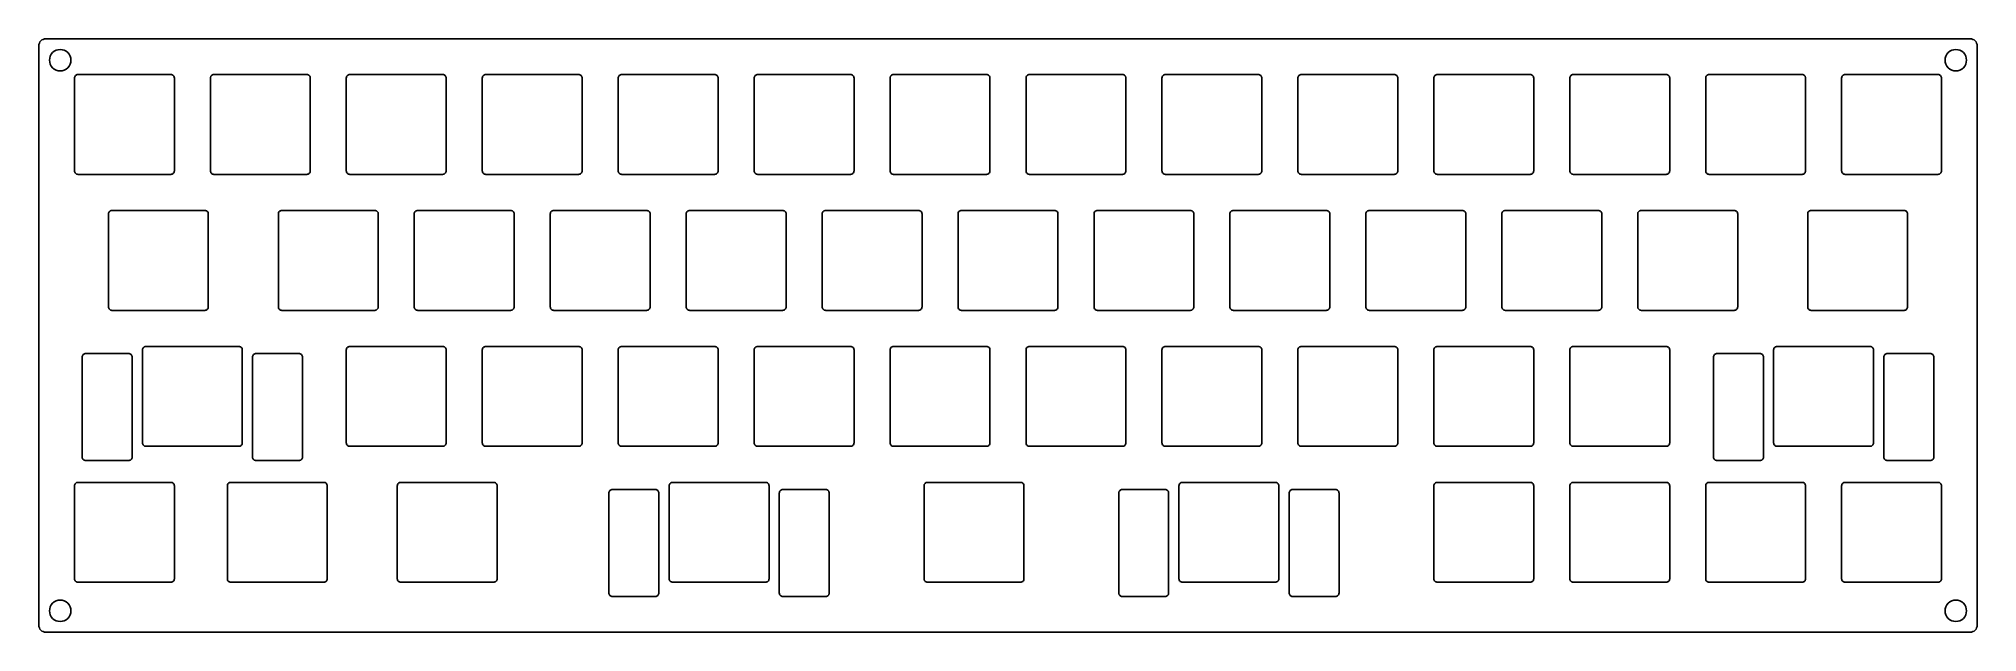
# Model space of a CAD drawing. Header units: millimetres. Extents: x -12 to 260, y -71 to 12.
import ezdxf

# ---------------------------------------------------------------- set-up
doc = ezdxf.new("R2010")
doc.units = ezdxf.units.MM

msp = doc.modelspace()

# ---------------------------------------------------------------- linework, layer by layer
for points in [[(259.65, 11), (259.63, 11.2), (259.57, 11.38), (259.48, 11.56), (259.36, 11.71), (259.21, 11.83), (259.03, 11.92), (258.85, 11.98), (258.65, 12), (-11, 12), (-11.2, 11.98), (-11.38, 11.92), (-11.56, 11.83), (-11.71, 11.71), (-11.83, 11.56), (-11.92, 11.38), (-11.98, 11.2), (-12, 11), (-12, -70.15), (-11.98, -70.35), (-11.92, -70.53), (-11.83, -70.71), (-11.71, -70.86), (-11.56, -70.98), (-11.38, -71.07), (-11.2, -71.13), (-11, -71.15), (258.65, -71.15), (258.85, -71.13), (259.03, -71.07), (259.21, -70.98), (259.36, -70.86), (259.48, -70.71), (259.57, -70.53), (259.63, -70.35), (259.65, -70.15), (259.65, 11)], [(-7.53, 8.71), (-7.61, 8.43), (-7.75, 8.17), (-7.94, 7.94), (-8.17, 7.75), (-8.43, 7.61), (-8.71, 7.53), (-9, 7.5), (-9.29, 7.53), (-9.57, 7.61), (-9.83, 7.75), (-10.06, 7.94), (-10.25, 8.17), (-10.39, 8.43), (-10.47, 8.71), (-10.5, 9), (-10.47, 9.29), (-10.39, 9.57), (-10.25, 9.83), (-10.06, 10.06), (-9.83, 10.25), (-9.57, 10.39), (-9.29, 10.47), (-9, 10.5), (-8.71, 10.47), (-8.43, 10.39), (-8.17, 10.25), (-7.94, 10.06), (-7.75, 9.83), (-7.61, 9.57), (-7.53, 9.29), (-7.5, 9), (-7.53, 8.71)], [(258.12, 8.71), (258.04, 8.43), (257.9, 8.17), (257.71, 7.94), (257.48, 7.75), (257.22, 7.61), (256.94, 7.53), (256.65, 7.5), (256.36, 7.53), (256.08, 7.61), (255.82, 7.75), (255.59, 7.94), (255.4, 8.17), (255.26, 8.43), (255.18, 8.71), (255.15, 9), (255.18, 9.29), (255.26, 9.57), (255.4, 9.83), (255.59, 10.06), (255.82, 10.25), (256.08, 10.39), (256.36, 10.47), (256.65, 10.5), (256.94, 10.47), (257.22, 10.39), (257.48, 10.25), (257.71, 10.06), (257.9, 9.83), (258.04, 9.57), (258.12, 9.29), (258.15, 9), (258.12, 8.71)], [(7, -6.5), (6.99, -6.6), (6.96, -6.69), (6.92, -6.78), (6.85, -6.85), (6.78, -6.92), (6.69, -6.96), (6.6, -6.99), (6.5, -7), (-6.5, -7), (-6.6, -6.99), (-6.69, -6.96), (-6.78, -6.92), (-6.85, -6.85), (-6.92, -6.78), (-6.96, -6.69), (-6.99, -6.6), (-7, -6.5), (-7, 6.5), (-6.99, 6.6), (-6.96, 6.69), (-6.92, 6.78), (-6.85, 6.85), (-6.78, 6.92), (-6.69, 6.96), (-6.6, 6.99), (-6.5, 7), (6.5, 7), (6.6, 6.99), (6.69, 6.96), (6.78, 6.92), (6.85, 6.85), (6.92, 6.78), (6.96, 6.69), (6.99, 6.6), (7, 6.5), (7, -6.5)], [(25.55, 7), (25.65, 6.99), (25.74, 6.96), (25.83, 6.92), (25.9, 6.85), (25.97, 6.78), (26.01, 6.69), (26.04, 6.6), (26.05, 6.5), (26.05, -6.5), (26.04, -6.6), (26.01, -6.69), (25.97, -6.78), (25.9, -6.85), (25.83, -6.92), (25.74, -6.96), (25.65, -6.99), (25.55, -7), (12.55, -7), (12.45, -6.99), (12.36, -6.96), (12.27, -6.92), (12.2, -6.85), (12.13, -6.78), (12.09, -6.69), (12.06, -6.6), (12.05, -6.5), (12.05, 6.5), (12.06, 6.6), (12.09, 6.69), (12.13, 6.78), (12.2, 6.85), (12.27, 6.92), (12.36, 6.96), (12.45, 6.99), (12.55, 7), (25.55, 7)], [(44.6, 7), (44.7, 6.99), (44.79, 6.96), (44.88, 6.92), (44.95, 6.85), (45.02, 6.78), (45.06, 6.69), (45.09, 6.6), (45.1, 6.5), (45.1, -6.5), (45.09, -6.6), (45.06, -6.69), (45.02, -6.78), (44.95, -6.85), (44.88, -6.92), (44.79, -6.96), (44.7, -6.99), (44.6, -7), (31.6, -7), (31.5, -6.99), (31.41, -6.96), (31.32, -6.92), (31.25, -6.85), (31.18, -6.78), (31.14, -6.69), (31.11, -6.6), (31.1, -6.5), (31.1, 6.5), (31.11, 6.6), (31.14, 6.69), (31.18, 6.78), (31.25, 6.85), (31.32, 6.92), (31.41, 6.96), (31.5, 6.99), (31.6, 7), (44.6, 7)], [(63.65, 7), (63.75, 6.99), (63.84, 6.96), (63.93, 6.92), (64, 6.85), (64.07, 6.78), (64.11, 6.69), (64.14, 6.6), (64.15, 6.5), (64.15, -6.5), (64.14, -6.6), (64.11, -6.69), (64.07, -6.78), (64, -6.85), (63.93, -6.92), (63.84, -6.96), (63.75, -6.99), (63.65, -7), (50.65, -7), (50.55, -6.99), (50.46, -6.96), (50.37, -6.92), (50.3, -6.85), (50.24, -6.78), (50.19, -6.69), (50.16, -6.6), (50.15, -6.5), (50.15, 6.5), (50.16, 6.6), (50.19, 6.69), (50.24, 6.78), (50.3, 6.85), (50.37, 6.92), (50.46, 6.96), (50.55, 6.99), (50.65, 7), (63.65, 7)], [(82.7, 7), (82.8, 6.99), (82.89, 6.96), (82.98, 6.92), (83.05, 6.85), (83.12, 6.78), (83.16, 6.69), (83.19, 6.6), (83.2, 6.5), (83.2, -6.5), (83.19, -6.6), (83.16, -6.69), (83.12, -6.78), (83.05, -6.85), (82.98, -6.92), (82.89, -6.96), (82.8, -6.99), (82.7, -7), (69.7, -7), (69.6, -6.99), (69.51, -6.96), (69.42, -6.92), (69.35, -6.85), (69.28, -6.78), (69.24, -6.69), (69.21, -6.6), (69.2, -6.5), (69.2, 6.5), (69.21, 6.6), (69.24, 6.69), (69.28, 6.78), (69.35, 6.85), (69.42, 6.92), (69.51, 6.96), (69.6, 6.99), (69.7, 7), (82.7, 7)], [(101.75, 7), (101.85, 6.99), (101.94, 6.96), (102.03, 6.92), (102.1, 6.85), (102.17, 6.78), (102.21, 6.69), (102.24, 6.6), (102.25, 6.5), (102.25, -6.5), (102.24, -6.6), (102.21, -6.69), (102.17, -6.78), (102.1, -6.85), (102.03, -6.92), (101.94, -6.96), (101.85, -6.99), (101.75, -7), (88.75, -7), (88.65, -6.99), (88.56, -6.96), (88.47, -6.92), (88.4, -6.85), (88.33, -6.78), (88.29, -6.69), (88.26, -6.6), (88.25, -6.5), (88.25, 6.5), (88.26, 6.6), (88.29, 6.69), (88.33, 6.78), (88.4, 6.85), (88.47, 6.92), (88.56, 6.96), (88.65, 6.99), (88.75, 7), (101.75, 7)], [(120.8, 7), (120.9, 6.99), (120.99, 6.96), (121.08, 6.92), (121.15, 6.85), (121.22, 6.78), (121.26, 6.69), (121.29, 6.6), (121.3, 6.5), (121.3, -6.5), (121.29, -6.6), (121.26, -6.69), (121.22, -6.78), (121.15, -6.85), (121.08, -6.92), (120.99, -6.96), (120.9, -6.99), (120.8, -7), (107.8, -7), (107.7, -6.99), (107.61, -6.96), (107.52, -6.92), (107.45, -6.85), (107.38, -6.78), (107.34, -6.69), (107.31, -6.6), (107.3, -6.5), (107.3, 6.5), (107.31, 6.6), (107.34, 6.69), (107.38, 6.78), (107.45, 6.85), (107.52, 6.92), (107.61, 6.96), (107.7, 6.99), (107.8, 7), (120.8, 7)], [(139.85, 7), (139.95, 6.99), (140.04, 6.96), (140.13, 6.92), (140.2, 6.85), (140.27, 6.78), (140.31, 6.69), (140.34, 6.6), (140.35, 6.5), (140.35, -6.5), (140.34, -6.6), (140.31, -6.69), (140.27, -6.78), (140.2, -6.85), (140.13, -6.92), (140.04, -6.96), (139.95, -6.99), (139.85, -7), (126.85, -7), (126.75, -6.99), (126.66, -6.96), (126.57, -6.92), (126.5, -6.85), (126.43, -6.78), (126.39, -6.69), (126.36, -6.6), (126.35, -6.5), (126.35, 6.5), (126.36, 6.6), (126.39, 6.69), (126.43, 6.78), (126.5, 6.85), (126.57, 6.92), (126.66, 6.96), (126.75, 6.99), (126.85, 7), (139.85, 7)], [(158.9, 7), (159, 6.99), (159.09, 6.96), (159.18, 6.92), (159.25, 6.85), (159.32, 6.78), (159.36, 6.69), (159.39, 6.6), (159.4, 6.5), (159.4, -6.5), (159.39, -6.6), (159.36, -6.69), (159.32, -6.78), (159.25, -6.85), (159.18, -6.92), (159.09, -6.96), (159, -6.99), (158.9, -7), (145.9, -7), (145.8, -6.99), (145.71, -6.96), (145.62, -6.92), (145.55, -6.85), (145.48, -6.78), (145.44, -6.69), (145.41, -6.6), (145.4, -6.5), (145.4, 6.5), (145.41, 6.6), (145.44, 6.69), (145.48, 6.78), (145.55, 6.85), (145.62, 6.92), (145.71, 6.96), (145.8, 6.99), (145.9, 7), (158.9, 7)], [(177.95, 7), (178.05, 6.99), (178.14, 6.96), (178.23, 6.92), (178.3, 6.85), (178.37, 6.78), (178.41, 6.69), (178.44, 6.6), (178.45, 6.5), (178.45, -6.5), (178.44, -6.6), (178.41, -6.69), (178.37, -6.78), (178.3, -6.85), (178.23, -6.92), (178.14, -6.96), (178.05, -6.99), (177.95, -7), (164.95, -7), (164.85, -6.99), (164.76, -6.96), (164.67, -6.92), (164.6, -6.85), (164.53, -6.78), (164.49, -6.69), (164.46, -6.6), (164.45, -6.5), (164.45, 6.5), (164.46, 6.6), (164.49, 6.69), (164.53, 6.78), (164.6, 6.85), (164.67, 6.92), (164.76, 6.96), (164.85, 6.99), (164.95, 7), (177.95, 7)], [(197, 7), (197.1, 6.99), (197.19, 6.96), (197.28, 6.92), (197.35, 6.85), (197.42, 6.78), (197.46, 6.69), (197.49, 6.6), (197.5, 6.5), (197.5, -6.5), (197.49, -6.6), (197.46, -6.69), (197.42, -6.78), (197.35, -6.85), (197.28, -6.92), (197.19, -6.96), (197.1, -6.99), (197, -7), (184, -7), (183.9, -6.99), (183.81, -6.96), (183.72, -6.92), (183.65, -6.85), (183.58, -6.78), (183.54, -6.69), (183.51, -6.6), (183.5, -6.5), (183.5, 6.5), (183.51, 6.6), (183.54, 6.69), (183.58, 6.78), (183.65, 6.85), (183.72, 6.92), (183.81, 6.96), (183.9, 6.99), (184, 7), (197, 7)], [(216.05, 7), (216.15, 6.99), (216.24, 6.96), (216.33, 6.92), (216.4, 6.85), (216.47, 6.78), (216.51, 6.69), (216.54, 6.6), (216.55, 6.5), (216.55, -6.5), (216.54, -6.6), (216.51, -6.69), (216.47, -6.78), (216.4, -6.85), (216.33, -6.92), (216.24, -6.96), (216.15, -6.99), (216.05, -7), (203.05, -7), (202.95, -6.99), (202.86, -6.96), (202.77, -6.92), (202.7, -6.85), (202.63, -6.78), (202.59, -6.69), (202.56, -6.6), (202.55, -6.5), (202.55, 6.5), (202.56, 6.6), (202.59, 6.69), (202.63, 6.78), (202.7, 6.85), (202.77, 6.92), (202.86, 6.96), (202.95, 6.99), (203.05, 7), (216.05, 7)], [(235.1, 7), (235.2, 6.99), (235.29, 6.96), (235.38, 6.92), (235.45, 6.85), (235.52, 6.78), (235.56, 6.69), (235.59, 6.6), (235.6, 6.5), (235.6, -6.5), (235.59, -6.6), (235.56, -6.69), (235.52, -6.78), (235.45, -6.85), (235.38, -6.92), (235.29, -6.96), (235.2, -6.99), (235.1, -7), (222.1, -7), (222, -6.99), (221.91, -6.96), (221.82, -6.92), (221.75, -6.85), (221.68, -6.78), (221.64, -6.69), (221.61, -6.6), (221.6, -6.5), (221.6, 6.5), (221.61, 6.6), (221.64, 6.69), (221.68, 6.78), (221.75, 6.85), (221.82, 6.92), (221.91, 6.96), (222, 6.99), (222.1, 7), (235.1, 7)], [(254.15, 7), (254.25, 6.99), (254.34, 6.96), (254.43, 6.92), (254.5, 6.85), (254.57, 6.78), (254.61, 6.69), (254.64, 6.6), (254.65, 6.5), (254.65, -6.5), (254.64, -6.6), (254.61, -6.69), (254.57, -6.78), (254.5, -6.85), (254.43, -6.92), (254.34, -6.96), (254.25, -6.99), (254.15, -7), (241.15, -7), (241.05, -6.99), (240.96, -6.96), (240.87, -6.92), (240.8, -6.85), (240.73, -6.78), (240.69, -6.69), (240.66, -6.6), (240.65, -6.5), (240.65, 6.5), (240.66, 6.6), (240.69, 6.69), (240.73, 6.78), (240.8, 6.85), (240.87, 6.92), (240.96, 6.96), (241.05, 6.99), (241.15, 7), (254.15, 7)], [(11.76, -25.55), (11.75, -25.65), (11.72, -25.74), (11.68, -25.83), (11.62, -25.9), (11.54, -25.97), (11.45, -26.01), (11.36, -26.04), (11.26, -26.05), (-1.74, -26.05), (-1.84, -26.04), (-1.93, -26.01), (-2.01, -25.97), (-2.09, -25.9), (-2.15, -25.83), (-2.2, -25.74), (-2.23, -25.65), (-2.24, -25.55), (-2.24, -12.55), (-2.23, -12.45), (-2.2, -12.36), (-2.15, -12.27), (-2.09, -12.2), (-2.01, -12.13), (-1.93, -12.09), (-1.84, -12.06), (-1.74, -12.05), (11.26, -12.05), (11.36, -12.06), (11.45, -12.09), (11.54, -12.13), (11.62, -12.2), (11.68, -12.27), (11.72, -12.36), (11.75, -12.45), (11.76, -12.55), (11.76, -25.55)], [(35.08, -12.05), (35.17, -12.06), (35.27, -12.09), (35.35, -12.13), (35.43, -12.2), (35.49, -12.27), (35.54, -12.36), (35.57, -12.45), (35.57, -12.55), (35.57, -25.55), (35.57, -25.65), (35.54, -25.74), (35.49, -25.83), (35.43, -25.9), (35.35, -25.97), (35.27, -26.01), (35.17, -26.04), (35.08, -26.05), (22.08, -26.05), (21.98, -26.04), (21.88, -26.01), (21.8, -25.97), (21.72, -25.9), (21.66, -25.83), (21.61, -25.74), (21.59, -25.65), (21.58, -25.55), (21.58, -12.55), (21.59, -12.45), (21.61, -12.36), (21.66, -12.27), (21.72, -12.2), (21.8, -12.13), (21.88, -12.09), (21.98, -12.06), (22.08, -12.05), (35.08, -12.05)], [(54.13, -12.05), (54.22, -12.06), (54.32, -12.09), (54.4, -12.13), (54.48, -12.2), (54.54, -12.27), (54.59, -12.36), (54.62, -12.45), (54.62, -12.55), (54.62, -25.55), (54.62, -25.65), (54.59, -25.74), (54.54, -25.83), (54.48, -25.9), (54.4, -25.97), (54.32, -26.01), (54.22, -26.04), (54.13, -26.05), (41.13, -26.05), (41.03, -26.04), (40.93, -26.01), (40.85, -25.97), (40.77, -25.9), (40.71, -25.83), (40.66, -25.74), (40.63, -25.65), (40.63, -25.55), (40.63, -12.55), (40.63, -12.45), (40.66, -12.36), (40.71, -12.27), (40.77, -12.2), (40.85, -12.13), (40.93, -12.09), (41.03, -12.06), (41.13, -12.05), (54.13, -12.05)], [(73.17, -12.05), (73.27, -12.06), (73.37, -12.09), (73.45, -12.13), (73.53, -12.2), (73.59, -12.27), (73.64, -12.36), (73.67, -12.45), (73.67, -12.55), (73.67, -25.55), (73.67, -25.65), (73.64, -25.74), (73.59, -25.83), (73.53, -25.9), (73.45, -25.97), (73.37, -26.01), (73.27, -26.04), (73.17, -26.05), (60.18, -26.05), (60.08, -26.04), (59.98, -26.01), (59.9, -25.97), (59.82, -25.9), (59.76, -25.83), (59.71, -25.74), (59.69, -25.65), (59.67, -25.55), (59.67, -12.55), (59.69, -12.45), (59.71, -12.36), (59.76, -12.27), (59.82, -12.2), (59.9, -12.13), (59.98, -12.09), (60.08, -12.06), (60.18, -12.05), (73.17, -12.05)], [(92.23, -12.05), (92.32, -12.06), (92.42, -12.09), (92.5, -12.13), (92.58, -12.2), (92.64, -12.27), (92.69, -12.36), (92.72, -12.45), (92.73, -12.55), (92.73, -25.55), (92.72, -25.65), (92.69, -25.74), (92.64, -25.83), (92.58, -25.9), (92.5, -25.97), (92.42, -26.01), (92.32, -26.04), (92.23, -26.05), (79.23, -26.05), (79.13, -26.04), (79.03, -26.01), (78.95, -25.97), (78.87, -25.9), (78.81, -25.83), (78.76, -25.74), (78.74, -25.65), (78.73, -25.55), (78.73, -12.55), (78.74, -12.45), (78.76, -12.36), (78.81, -12.27), (78.87, -12.2), (78.95, -12.13), (79.03, -12.09), (79.13, -12.06), (79.23, -12.05), (92.23, -12.05)], [(111.28, -12.05), (111.37, -12.06), (111.47, -12.09), (111.55, -12.13), (111.63, -12.2), (111.69, -12.27), (111.74, -12.36), (111.77, -12.45), (111.78, -12.55), (111.78, -25.55), (111.77, -25.65), (111.74, -25.74), (111.69, -25.83), (111.63, -25.9), (111.55, -25.97), (111.47, -26.01), (111.37, -26.04), (111.28, -26.05), (98.28, -26.05), (98.18, -26.04), (98.08, -26.01), (98, -25.97), (97.92, -25.9), (97.86, -25.83), (97.81, -25.74), (97.78, -25.65), (97.78, -25.55), (97.78, -12.55), (97.78, -12.45), (97.81, -12.36), (97.86, -12.27), (97.92, -12.2), (98, -12.13), (98.08, -12.09), (98.18, -12.06), (98.28, -12.05), (111.28, -12.05)], [(130.32, -12.05), (130.42, -12.06), (130.52, -12.09), (130.6, -12.13), (130.68, -12.2), (130.74, -12.27), (130.79, -12.36), (130.82, -12.45), (130.83, -12.55), (130.83, -25.55), (130.82, -25.65), (130.79, -25.74), (130.74, -25.83), (130.68, -25.9), (130.6, -25.97), (130.52, -26.01), (130.42, -26.04), (130.32, -26.05), (117.33, -26.05), (117.23, -26.04), (117.13, -26.01), (117.05, -25.97), (116.97, -25.9), (116.91, -25.83), (116.86, -25.74), (116.84, -25.65), (116.82, -25.55), (116.82, -12.55), (116.84, -12.45), (116.86, -12.36), (116.91, -12.27), (116.97, -12.2), (117.05, -12.13), (117.13, -12.09), (117.23, -12.06), (117.33, -12.05), (130.32, -12.05)], [(149.38, -12.05), (149.47, -12.06), (149.57, -12.09), (149.65, -12.13), (149.73, -12.2), (149.79, -12.27), (149.84, -12.36), (149.87, -12.45), (149.88, -12.55), (149.88, -25.55), (149.87, -25.65), (149.84, -25.74), (149.79, -25.83), (149.73, -25.9), (149.65, -25.97), (149.57, -26.01), (149.47, -26.04), (149.38, -26.05), (136.37, -26.05), (136.28, -26.04), (136.18, -26.01), (136.1, -25.97), (136.02, -25.9), (135.96, -25.83), (135.91, -25.74), (135.88, -25.65), (135.88, -25.55), (135.88, -12.55), (135.88, -12.45), (135.91, -12.36), (135.96, -12.27), (136.02, -12.2), (136.1, -12.13), (136.18, -12.09), (136.28, -12.06), (136.37, -12.05), (149.38, -12.05)], [(168.43, -12.05), (168.52, -12.06), (168.62, -12.09), (168.7, -12.13), (168.78, -12.2), (168.84, -12.27), (168.89, -12.36), (168.92, -12.45), (168.93, -12.55), (168.93, -25.55), (168.92, -25.65), (168.89, -25.74), (168.84, -25.83), (168.78, -25.9), (168.7, -25.97), (168.62, -26.01), (168.52, -26.04), (168.43, -26.05), (155.43, -26.05), (155.33, -26.04), (155.23, -26.01), (155.15, -25.97), (155.07, -25.9), (155.01, -25.83), (154.96, -25.74), (154.93, -25.65), (154.92, -25.55), (154.92, -12.55), (154.93, -12.45), (154.96, -12.36), (155.01, -12.27), (155.07, -12.2), (155.15, -12.13), (155.23, -12.09), (155.33, -12.06), (155.43, -12.05), (168.43, -12.05)], [(187.47, -12.05), (187.57, -12.06), (187.67, -12.09), (187.75, -12.13), (187.83, -12.2), (187.89, -12.27), (187.94, -12.36), (187.97, -12.45), (187.98, -12.55), (187.98, -25.55), (187.97, -25.65), (187.94, -25.74), (187.89, -25.83), (187.83, -25.9), (187.75, -25.97), (187.67, -26.01), (187.57, -26.04), (187.47, -26.05), (174.48, -26.05), (174.38, -26.04), (174.28, -26.01), (174.2, -25.97), (174.12, -25.9), (174.06, -25.83), (174.01, -25.74), (173.99, -25.65), (173.97, -25.55), (173.97, -12.55), (173.99, -12.45), (174.01, -12.36), (174.06, -12.27), (174.12, -12.2), (174.2, -12.13), (174.28, -12.09), (174.38, -12.06), (174.48, -12.05), (187.47, -12.05)], [(206.53, -12.05), (206.62, -12.06), (206.72, -12.09), (206.8, -12.13), (206.88, -12.2), (206.94, -12.27), (206.99, -12.36), (207.02, -12.45), (207.02, -12.55), (207.02, -25.55), (207.02, -25.65), (206.99, -25.74), (206.94, -25.83), (206.88, -25.9), (206.8, -25.97), (206.72, -26.01), (206.62, -26.04), (206.53, -26.05), (193.52, -26.05), (193.43, -26.04), (193.33, -26.01), (193.25, -25.97), (193.17, -25.9), (193.11, -25.83), (193.06, -25.74), (193.03, -25.65), (193.03, -25.55), (193.03, -12.55), (193.03, -12.45), (193.06, -12.36), (193.11, -12.27), (193.17, -12.2), (193.25, -12.13), (193.33, -12.09), (193.43, -12.06), (193.52, -12.05), (206.53, -12.05)], [(225.57, -12.05), (225.67, -12.06), (225.77, -12.09), (225.85, -12.13), (225.93, -12.2), (225.99, -12.27), (226.04, -12.36), (226.06, -12.45), (226.08, -12.55), (226.08, -25.55), (226.06, -25.65), (226.04, -25.74), (225.99, -25.83), (225.93, -25.9), (225.85, -25.97), (225.77, -26.01), (225.67, -26.04), (225.57, -26.05), (212.58, -26.05), (212.48, -26.04), (212.38, -26.01), (212.3, -25.97), (212.22, -25.9), (212.16, -25.83), (212.11, -25.74), (212.08, -25.65), (212.07, -25.55), (212.07, -12.55), (212.08, -12.45), (212.11, -12.36), (212.16, -12.27), (212.22, -12.2), (212.3, -12.13), (212.38, -12.09), (212.48, -12.06), (212.58, -12.05), (225.57, -12.05)], [(249.39, -12.05), (249.49, -12.06), (249.58, -12.09), (249.67, -12.13), (249.74, -12.2), (249.8, -12.27), (249.85, -12.36), (249.88, -12.45), (249.89, -12.55), (249.89, -25.55), (249.88, -25.65), (249.85, -25.74), (249.8, -25.83), (249.74, -25.9), (249.67, -25.97), (249.58, -26.01), (249.49, -26.04), (249.39, -26.05), (236.39, -26.05), (236.29, -26.04), (236.2, -26.01), (236.11, -25.97), (236.03, -25.9), (235.97, -25.83), (235.93, -25.74), (235.9, -25.65), (235.89, -25.55), (235.89, -12.55), (235.9, -12.45), (235.93, -12.36), (235.97, -12.27), (236.03, -12.2), (236.11, -12.13), (236.2, -12.09), (236.29, -12.06), (236.39, -12.05), (249.39, -12.05)], [(1.09, -46.6), (1.08, -46.7), (1.05, -46.79), (1, -46.88), (0.94, -46.95), (0.87, -47.02), (0.78, -47.06), (0.68, -47.09), (0.59, -47.1), (-5.41, -47.1), (-5.51, -47.09), (-5.6, -47.06), (-5.69, -47.02), (-5.77, -46.95), (-5.83, -46.88), (-5.88, -46.79), (-5.9, -46.7), (-5.91, -46.6), (-5.91, -32.6), (-5.9, -32.5), (-5.88, -32.41), (-5.83, -32.32), (-5.77, -32.25), (-5.69, -32.18), (-5.6, -32.14), (-5.51, -32.11), (-5.41, -32.1), (0.59, -32.1), (0.68, -32.11), (0.78, -32.14), (0.87, -32.18), (0.94, -32.25), (1, -32.32), (1.05, -32.41), (1.08, -32.5), (1.09, -32.6), (1.09, -46.6)], [(16.52, -44.6), (16.52, -44.7), (16.49, -44.79), (16.44, -44.88), (16.38, -44.95), (16.3, -45.02), (16.22, -45.06), (16.12, -45.09), (16.03, -45.1), (3.02, -45.1), (2.93, -45.09), (2.83, -45.06), (2.75, -45.02), (2.67, -44.95), (2.61, -44.88), (2.56, -44.79), (2.54, -44.7), (2.52, -44.6), (2.52, -31.6), (2.54, -31.5), (2.56, -31.41), (2.61, -31.32), (2.67, -31.25), (2.75, -31.18), (2.83, -31.14), (2.93, -31.11), (3.02, -31.1), (16.03, -31.1), (16.12, -31.11), (16.22, -31.14), (16.3, -31.18), (16.38, -31.25), (16.44, -31.32), (16.49, -31.41), (16.52, -31.5), (16.52, -31.6), (16.52, -44.6)], [(24.46, -32.1), (24.56, -32.11), (24.65, -32.14), (24.74, -32.18), (24.82, -32.25), (24.88, -32.32), (24.93, -32.41), (24.95, -32.5), (24.96, -32.6), (24.96, -46.6), (24.95, -46.7), (24.93, -46.79), (24.88, -46.88), (24.82, -46.95), (24.74, -47.02), (24.65, -47.06), (24.56, -47.09), (24.46, -47.1), (18.46, -47.1), (18.37, -47.09), (18.27, -47.06), (18.18, -47.02), (18.11, -46.95), (18.05, -46.88), (18, -46.79), (17.97, -46.7), (17.96, -46.6), (17.96, -32.6), (17.97, -32.5), (18, -32.41), (18.05, -32.32), (18.11, -32.25), (18.18, -32.18), (18.27, -32.14), (18.37, -32.11), (18.46, -32.1), (24.46, -32.1)], [(45.1, -44.6), (45.09, -44.7), (45.06, -44.79), (45.02, -44.88), (44.95, -44.95), (44.88, -45.02), (44.79, -45.06), (44.7, -45.09), (44.6, -45.1), (31.6, -45.1), (31.5, -45.09), (31.41, -45.06), (31.32, -45.02), (31.25, -44.95), (31.18, -44.88), (31.14, -44.79), (31.11, -44.7), (31.1, -44.6), (31.1, -31.6), (31.11, -31.5), (31.14, -31.41), (31.18, -31.32), (31.25, -31.25), (31.32, -31.18), (31.41, -31.14), (31.5, -31.11), (31.6, -31.1), (44.6, -31.1), (44.7, -31.11), (44.79, -31.14), (44.88, -31.18), (44.95, -31.25), (45.02, -31.32), (45.06, -31.41), (45.09, -31.5), (45.1, -31.6), (45.1, -44.6)], [(64.15, -44.6), (64.14, -44.7), (64.11, -44.79), (64.07, -44.88), (64, -44.95), (63.93, -45.02), (63.84, -45.06), (63.75, -45.09), (63.65, -45.1), (50.65, -45.1), (50.55, -45.09), (50.46, -45.06), (50.37, -45.02), (50.3, -44.95), (50.24, -44.88), (50.19, -44.79), (50.16, -44.7), (50.15, -44.6), (50.15, -31.6), (50.16, -31.5), (50.19, -31.41), (50.24, -31.32), (50.3, -31.25), (50.37, -31.18), (50.46, -31.14), (50.55, -31.11), (50.65, -31.1), (63.65, -31.1), (63.75, -31.11), (63.84, -31.14), (63.93, -31.18), (64, -31.25), (64.07, -31.32), (64.11, -31.41), (64.14, -31.5), (64.15, -31.6), (64.15, -44.6)], [(83.2, -44.6), (83.19, -44.7), (83.16, -44.79), (83.12, -44.88), (83.05, -44.95), (82.98, -45.02), (82.89, -45.06), (82.8, -45.09), (82.7, -45.1), (69.7, -45.1), (69.6, -45.09), (69.51, -45.06), (69.42, -45.02), (69.35, -44.95), (69.28, -44.88), (69.24, -44.79), (69.21, -44.7), (69.2, -44.6), (69.2, -31.6), (69.21, -31.5), (69.24, -31.41), (69.28, -31.32), (69.35, -31.25), (69.42, -31.18), (69.51, -31.14), (69.6, -31.11), (69.7, -31.1), (82.7, -31.1), (82.8, -31.11), (82.89, -31.14), (82.98, -31.18), (83.05, -31.25), (83.12, -31.32), (83.16, -31.41), (83.19, -31.5), (83.2, -31.6), (83.2, -44.6)], [(102.25, -44.6), (102.24, -44.7), (102.21, -44.79), (102.17, -44.88), (102.1, -44.95), (102.03, -45.02), (101.94, -45.06), (101.85, -45.09), (101.75, -45.1), (88.75, -45.1), (88.65, -45.09), (88.56, -45.06), (88.47, -45.02), (88.4, -44.95), (88.33, -44.88), (88.29, -44.79), (88.26, -44.7), (88.25, -44.6), (88.25, -31.6), (88.26, -31.5), (88.29, -31.41), (88.33, -31.32), (88.4, -31.25), (88.47, -31.18), (88.56, -31.14), (88.65, -31.11), (88.75, -31.1), (101.75, -31.1), (101.85, -31.11), (101.94, -31.14), (102.03, -31.18), (102.1, -31.25), (102.17, -31.32), (102.21, -31.41), (102.24, -31.5), (102.25, -31.6), (102.25, -44.6)], [(121.3, -44.6), (121.29, -44.7), (121.26, -44.79), (121.22, -44.88), (121.15, -44.95), (121.08, -45.02), (120.99, -45.06), (120.9, -45.09), (120.8, -45.1), (107.8, -45.1), (107.7, -45.09), (107.61, -45.06), (107.52, -45.02), (107.45, -44.95), (107.38, -44.88), (107.34, -44.79), (107.31, -44.7), (107.3, -44.6), (107.3, -31.6), (107.31, -31.5), (107.34, -31.41), (107.38, -31.32), (107.45, -31.25), (107.52, -31.18), (107.61, -31.14), (107.7, -31.11), (107.8, -31.1), (120.8, -31.1), (120.9, -31.11), (120.99, -31.14), (121.08, -31.18), (121.15, -31.25), (121.22, -31.32), (121.26, -31.41), (121.29, -31.5), (121.3, -31.6), (121.3, -44.6)], [(140.35, -44.6), (140.34, -44.7), (140.31, -44.79), (140.27, -44.88), (140.2, -44.95), (140.13, -45.02), (140.04, -45.06), (139.95, -45.09), (139.85, -45.1), (126.85, -45.1), (126.75, -45.09), (126.66, -45.06), (126.57, -45.02), (126.5, -44.95), (126.43, -44.88), (126.39, -44.79), (126.36, -44.7), (126.35, -44.6), (126.35, -31.6), (126.36, -31.5), (126.39, -31.41), (126.43, -31.32), (126.5, -31.25), (126.57, -31.18), (126.66, -31.14), (126.75, -31.11), (126.85, -31.1), (139.85, -31.1), (139.95, -31.11), (140.04, -31.14), (140.13, -31.18), (140.2, -31.25), (140.27, -31.32), (140.31, -31.41), (140.34, -31.5), (140.35, -31.6), (140.35, -44.6)], [(159.4, -44.6), (159.39, -44.7), (159.36, -44.79), (159.32, -44.88), (159.25, -44.95), (159.18, -45.02), (159.09, -45.06), (159, -45.09), (158.9, -45.1), (145.9, -45.1), (145.8, -45.09), (145.71, -45.06), (145.62, -45.02), (145.55, -44.95), (145.48, -44.88), (145.44, -44.79), (145.41, -44.7), (145.4, -44.6), (145.4, -31.6), (145.41, -31.5), (145.44, -31.41), (145.48, -31.32), (145.55, -31.25), (145.62, -31.18), (145.71, -31.14), (145.8, -31.11), (145.9, -31.1), (158.9, -31.1), (159, -31.11), (159.09, -31.14), (159.18, -31.18), (159.25, -31.25), (159.32, -31.32), (159.36, -31.41), (159.39, -31.5), (159.4, -31.6), (159.4, -44.6)], [(178.45, -44.6), (178.44, -44.7), (178.41, -44.79), (178.37, -44.88), (178.3, -44.95), (178.23, -45.02), (178.14, -45.06), (178.05, -45.09), (177.95, -45.1), (164.95, -45.1), (164.85, -45.09), (164.76, -45.06), (164.67, -45.02), (164.6, -44.95), (164.53, -44.88), (164.49, -44.79), (164.46, -44.7), (164.45, -44.6), (164.45, -31.6), (164.46, -31.5), (164.49, -31.41), (164.53, -31.32), (164.6, -31.25), (164.67, -31.18), (164.76, -31.14), (164.85, -31.11), (164.95, -31.1), (177.95, -31.1), (178.05, -31.11), (178.14, -31.14), (178.23, -31.18), (178.3, -31.25), (178.37, -31.32), (178.41, -31.41), (178.44, -31.5), (178.45, -31.6), (178.45, -44.6)], [(197.5, -44.6), (197.49, -44.7), (197.46, -44.79), (197.42, -44.88), (197.35, -44.95), (197.28, -45.02), (197.19, -45.06), (197.1, -45.09), (197, -45.1), (184, -45.1), (183.9, -45.09), (183.81, -45.06), (183.72, -45.02), (183.65, -44.95), (183.58, -44.88), (183.54, -44.79), (183.51, -44.7), (183.5, -44.6), (183.5, -31.6), (183.51, -31.5), (183.54, -31.41), (183.58, -31.32), (183.65, -31.25), (183.72, -31.18), (183.81, -31.14), (183.9, -31.11), (184, -31.1), (197, -31.1), (197.1, -31.11), (197.19, -31.14), (197.28, -31.18), (197.35, -31.25), (197.42, -31.32), (197.46, -31.41), (197.49, -31.5), (197.5, -31.6), (197.5, -44.6)], [(216.55, -44.6), (216.54, -44.7), (216.51, -44.79), (216.47, -44.88), (216.4, -44.95), (216.33, -45.02), (216.24, -45.06), (216.15, -45.09), (216.05, -45.1), (203.05, -45.1), (202.95, -45.09), (202.86, -45.06), (202.77, -45.02), (202.7, -44.95), (202.63, -44.88), (202.59, -44.79), (202.56, -44.7), (202.55, -44.6), (202.55, -31.6), (202.56, -31.5), (202.59, -31.41), (202.63, -31.32), (202.7, -31.25), (202.77, -31.18), (202.86, -31.14), (202.95, -31.11), (203.05, -31.1), (216.05, -31.1), (216.15, -31.11), (216.24, -31.14), (216.33, -31.18), (216.4, -31.25), (216.47, -31.32), (216.51, -31.41), (216.54, -31.5), (216.55, -31.6), (216.55, -44.6)], [(229.19, -32.1), (229.28, -32.11), (229.38, -32.14), (229.47, -32.18), (229.54, -32.25), (229.6, -32.32), (229.65, -32.41), (229.68, -32.5), (229.69, -32.6), (229.69, -46.6), (229.68, -46.7), (229.65, -46.79), (229.6, -46.88), (229.54, -46.95), (229.47, -47.02), (229.38, -47.06), (229.28, -47.09), (229.19, -47.1), (223.19, -47.1), (223.09, -47.09), (223, -47.06), (222.91, -47.02), (222.83, -46.95), (222.77, -46.88), (222.73, -46.79), (222.7, -46.7), (222.69, -46.6), (222.69, -32.6), (222.7, -32.5), (222.73, -32.41), (222.77, -32.32), (222.83, -32.25), (222.91, -32.18), (223, -32.14), (223.09, -32.11), (223.19, -32.1), (229.19, -32.1)], [(244.62, -31.1), (244.72, -31.11), (244.82, -31.14), (244.9, -31.18), (244.98, -31.25), (245.04, -31.32), (245.09, -31.41), (245.12, -31.5), (245.13, -31.6), (245.13, -44.6), (245.12, -44.7), (245.09, -44.79), (245.04, -44.88), (244.98, -44.95), (244.9, -45.02), (244.82, -45.06), (244.72, -45.09), (244.62, -45.1), (231.63, -45.1), (231.53, -45.09), (231.43, -45.06), (231.35, -45.02), (231.27, -44.95), (231.21, -44.88), (231.16, -44.79), (231.14, -44.7), (231.12, -44.6), (231.12, -31.6), (231.14, -31.5), (231.16, -31.41), (231.21, -31.32), (231.27, -31.25), (231.35, -31.18), (231.43, -31.14), (231.53, -31.11), (231.63, -31.1), (244.62, -31.1)], [(253.06, -32.1), (253.16, -32.11), (253.25, -32.14), (253.34, -32.18), (253.42, -32.25), (253.48, -32.32), (253.53, -32.41), (253.55, -32.5), (253.56, -32.6), (253.56, -46.6), (253.55, -46.7), (253.53, -46.79), (253.48, -46.88), (253.42, -46.95), (253.34, -47.02), (253.25, -47.06), (253.16, -47.09), (253.06, -47.1), (247.06, -47.1), (246.97, -47.09), (246.87, -47.06), (246.79, -47.02), (246.71, -46.95), (246.65, -46.88), (246.6, -46.79), (246.57, -46.7), (246.56, -46.6), (246.56, -32.6), (246.57, -32.5), (246.6, -32.41), (246.65, -32.32), (246.71, -32.25), (246.79, -32.18), (246.87, -32.14), (246.97, -32.11), (247.06, -32.1), (253.06, -32.1)], [(7, -63.65), (6.99, -63.75), (6.96, -63.84), (6.92, -63.93), (6.85, -64), (6.78, -64.07), (6.69, -64.11), (6.6, -64.14), (6.5, -64.15), (-6.5, -64.15), (-6.6, -64.14), (-6.69, -64.11), (-6.78, -64.07), (-6.85, -64), (-6.92, -63.93), (-6.96, -63.84), (-6.99, -63.75), (-7, -63.65), (-7, -50.65), (-6.99, -50.55), (-6.96, -50.46), (-6.92, -50.37), (-6.85, -50.3), (-6.78, -50.24), (-6.69, -50.19), (-6.6, -50.16), (-6.5, -50.15), (6.5, -50.15), (6.6, -50.16), (6.69, -50.19), (6.78, -50.24), (6.85, -50.3), (6.92, -50.37), (6.96, -50.46), (6.99, -50.55), (7, -50.65), (7, -63.65)], [(27.93, -50.15), (28.03, -50.16), (28.12, -50.19), (28.21, -50.24), (28.28, -50.3), (28.35, -50.37), (28.39, -50.46), (28.42, -50.55), (28.43, -50.65), (28.43, -63.65), (28.42, -63.75), (28.39, -63.84), (28.35, -63.93), (28.28, -64), (28.21, -64.07), (28.12, -64.11), (28.03, -64.14), (27.93, -64.15), (14.93, -64.15), (14.83, -64.14), (14.74, -64.11), (14.65, -64.07), (14.58, -64), (14.51, -63.93), (14.47, -63.84), (14.44, -63.75), (14.43, -63.65), (14.43, -50.65), (14.44, -50.55), (14.47, -50.46), (14.51, -50.37), (14.58, -50.3), (14.65, -50.24), (14.74, -50.19), (14.83, -50.16), (14.93, -50.15), (27.93, -50.15)], [(51.74, -50.15), (51.84, -50.16), (51.93, -50.19), (52.02, -50.24), (52.1, -50.3), (52.16, -50.37), (52.21, -50.46), (52.23, -50.55), (52.24, -50.65), (52.24, -63.65), (52.23, -63.75), (52.21, -63.84), (52.16, -63.93), (52.1, -64), (52.02, -64.07), (51.93, -64.11), (51.84, -64.14), (51.74, -64.15), (38.74, -64.15), (38.65, -64.14), (38.55, -64.11), (38.47, -64.07), (38.39, -64), (38.33, -63.93), (38.28, -63.84), (38.25, -63.75), (38.24, -63.65), (38.24, -50.65), (38.25, -50.55), (38.28, -50.46), (38.33, -50.37), (38.39, -50.3), (38.47, -50.24), (38.55, -50.19), (38.65, -50.16), (38.74, -50.15), (51.74, -50.15)], [(74.91, -65.65), (74.9, -65.75), (74.87, -65.84), (74.82, -65.93), (74.76, -66), (74.68, -66.07), (74.6, -66.11), (74.5, -66.14), (74.41, -66.15), (68.41, -66.15), (68.31, -66.14), (68.21, -66.11), (68.13, -66.07), (68.05, -66), (67.99, -65.93), (67.94, -65.84), (67.91, -65.75), (67.9, -65.65), (67.9, -51.65), (67.91, -51.55), (67.94, -51.46), (67.99, -51.37), (68.05, -51.3), (68.13, -51.23), (68.21, -51.19), (68.31, -51.16), (68.41, -51.15), (74.41, -51.15), (74.5, -51.16), (74.6, -51.19), (74.68, -51.23), (74.76, -51.3), (74.82, -51.37), (74.87, -51.46), (74.9, -51.55), (74.91, -51.65), (74.91, -65.65)], [(89.84, -50.15), (89.94, -50.16), (90.03, -50.19), (90.12, -50.24), (90.2, -50.3), (90.26, -50.37), (90.3, -50.46), (90.33, -50.55), (90.34, -50.65), (90.34, -63.65), (90.33, -63.75), (90.3, -63.84), (90.26, -63.93), (90.2, -64), (90.12, -64.07), (90.03, -64.11), (89.94, -64.14), (89.84, -64.15), (76.84, -64.15), (76.75, -64.14), (76.65, -64.11), (76.57, -64.07), (76.49, -64), (76.43, -63.93), (76.38, -63.84), (76.35, -63.75), (76.34, -63.65), (76.34, -50.65), (76.35, -50.55), (76.38, -50.46), (76.43, -50.37), (76.49, -50.3), (76.57, -50.24), (76.65, -50.19), (76.75, -50.16), (76.84, -50.15), (89.84, -50.15)], [(98.28, -51.15), (98.38, -51.16), (98.47, -51.19), (98.56, -51.23), (98.64, -51.3), (98.7, -51.37), (98.74, -51.46), (98.77, -51.55), (98.78, -51.65), (98.78, -65.65), (98.77, -65.75), (98.74, -65.84), (98.7, -65.93), (98.64, -66), (98.56, -66.07), (98.47, -66.11), (98.38, -66.14), (98.28, -66.15), (92.28, -66.15), (92.18, -66.14), (92.09, -66.11), (92, -66.07), (91.93, -66), (91.87, -65.93), (91.82, -65.84), (91.79, -65.75), (91.78, -65.65), (91.78, -51.65), (91.79, -51.55), (91.82, -51.46), (91.87, -51.37), (91.93, -51.3), (92, -51.23), (92.09, -51.19), (92.18, -51.16), (92.28, -51.15), (98.28, -51.15)], [(125.56, -50.15), (125.66, -50.16), (125.75, -50.19), (125.84, -50.24), (125.92, -50.3), (125.98, -50.37), (126.03, -50.46), (126.05, -50.55), (126.06, -50.65), (126.06, -63.65), (126.05, -63.75), (126.03, -63.84), (125.98, -63.93), (125.92, -64), (125.84, -64.07), (125.75, -64.11), (125.66, -64.14), (125.56, -64.15), (112.56, -64.15), (112.47, -64.14), (112.37, -64.11), (112.28, -64.07), (112.21, -64), (112.15, -63.93), (112.1, -63.84), (112.07, -63.75), (112.06, -63.65), (112.06, -50.65), (112.07, -50.55), (112.1, -50.46), (112.15, -50.37), (112.21, -50.3), (112.28, -50.24), (112.37, -50.19), (112.47, -50.16), (112.56, -50.15), (125.56, -50.15)], [(145.84, -51.15), (145.94, -51.16), (146.03, -51.19), (146.12, -51.23), (146.2, -51.3), (146.26, -51.37), (146.3, -51.46), (146.33, -51.55), (146.34, -51.65), (146.34, -65.65), (146.33, -65.75), (146.3, -65.84), (146.26, -65.93), (146.2, -66), (146.12, -66.07), (146.03, -66.11), (145.94, -66.14), (145.84, -66.15), (139.84, -66.15), (139.75, -66.14), (139.65, -66.11), (139.57, -66.07), (139.49, -66), (139.43, -65.93), (139.38, -65.84), (139.35, -65.75), (139.34, -65.65), (139.34, -51.65), (139.35, -51.55), (139.38, -51.46), (139.43, -51.37), (139.49, -51.3), (139.57, -51.23), (139.65, -51.19), (139.75, -51.16), (139.84, -51.15), (145.84, -51.15)], [(161.28, -50.15), (161.38, -50.16), (161.47, -50.19), (161.56, -50.24), (161.64, -50.3), (161.7, -50.37), (161.74, -50.46), (161.77, -50.55), (161.78, -50.65), (161.78, -63.65), (161.77, -63.75), (161.74, -63.84), (161.7, -63.93), (161.64, -64), (161.56, -64.07), (161.47, -64.11), (161.38, -64.14), (161.28, -64.15), (148.28, -64.15), (148.18, -64.14), (148.09, -64.11), (148, -64.07), (147.93, -64), (147.87, -63.93), (147.82, -63.84), (147.79, -63.75), (147.78, -63.65), (147.78, -50.65), (147.79, -50.55), (147.82, -50.46), (147.87, -50.37), (147.93, -50.3), (148, -50.24), (148.09, -50.19), (148.18, -50.16), (148.28, -50.15), (161.28, -50.15)], [(169.72, -51.15), (169.82, -51.16), (169.91, -51.19), (170, -51.23), (170.07, -51.3), (170.13, -51.37), (170.18, -51.46), (170.21, -51.55), (170.22, -51.65), (170.22, -65.65), (170.21, -65.75), (170.18, -65.84), (170.13, -65.93), (170.07, -66), (170, -66.07), (169.91, -66.11), (169.82, -66.14), (169.72, -66.15), (163.72, -66.15), (163.62, -66.14), (163.53, -66.11), (163.44, -66.07), (163.37, -66), (163.3, -65.93), (163.26, -65.84), (163.23, -65.75), (163.22, -65.65), (163.22, -51.65), (163.23, -51.55), (163.26, -51.46), (163.3, -51.37), (163.37, -51.3), (163.44, -51.23), (163.53, -51.19), (163.62, -51.16), (163.72, -51.15), (169.72, -51.15)], [(197.5, -63.65), (197.49, -63.75), (197.46, -63.84), (197.42, -63.93), (197.35, -64), (197.28, -64.07), (197.19, -64.11), (197.1, -64.14), (197, -64.15), (184, -64.15), (183.9, -64.14), (183.81, -64.11), (183.72, -64.07), (183.65, -64), (183.58, -63.93), (183.54, -63.84), (183.51, -63.75), (183.5, -63.65), (183.5, -50.65), (183.51, -50.55), (183.54, -50.46), (183.58, -50.37), (183.65, -50.3), (183.72, -50.24), (183.81, -50.19), (183.9, -50.16), (184, -50.15), (197, -50.15), (197.1, -50.16), (197.19, -50.19), (197.28, -50.24), (197.35, -50.3), (197.42, -50.37), (197.46, -50.46), (197.49, -50.55), (197.5, -50.65), (197.5, -63.65)], [(216.55, -63.65), (216.54, -63.75), (216.51, -63.84), (216.47, -63.93), (216.4, -64), (216.33, -64.07), (216.24, -64.11), (216.15, -64.14), (216.05, -64.15), (203.05, -64.15), (202.95, -64.14), (202.86, -64.11), (202.77, -64.07), (202.7, -64), (202.63, -63.93), (202.59, -63.84), (202.56, -63.75), (202.55, -63.65), (202.55, -50.65), (202.56, -50.55), (202.59, -50.46), (202.63, -50.37), (202.7, -50.3), (202.77, -50.24), (202.86, -50.19), (202.95, -50.16), (203.05, -50.15), (216.05, -50.15), (216.15, -50.16), (216.24, -50.19), (216.33, -50.24), (216.4, -50.3), (216.47, -50.37), (216.51, -50.46), (216.54, -50.55), (216.55, -50.65), (216.55, -63.65)], [(235.6, -63.65), (235.59, -63.75), (235.56, -63.84), (235.52, -63.93), (235.45, -64), (235.38, -64.07), (235.29, -64.11), (235.2, -64.14), (235.1, -64.15), (222.1, -64.15), (222, -64.14), (221.91, -64.11), (221.82, -64.07), (221.75, -64), (221.68, -63.93), (221.64, -63.84), (221.61, -63.75), (221.6, -63.65), (221.6, -50.65), (221.61, -50.55), (221.64, -50.46), (221.68, -50.37), (221.75, -50.3), (221.82, -50.24), (221.91, -50.19), (222, -50.16), (222.1, -50.15), (235.1, -50.15), (235.2, -50.16), (235.29, -50.19), (235.38, -50.24), (235.45, -50.3), (235.52, -50.37), (235.56, -50.46), (235.59, -50.55), (235.6, -50.65), (235.6, -63.65)], [(254.65, -63.65), (254.64, -63.75), (254.61, -63.84), (254.57, -63.93), (254.5, -64), (254.43, -64.07), (254.34, -64.11), (254.25, -64.14), (254.15, -64.15), (241.15, -64.15), (241.05, -64.14), (240.96, -64.11), (240.87, -64.07), (240.8, -64), (240.73, -63.93), (240.69, -63.84), (240.66, -63.75), (240.65, -63.65), (240.65, -50.65), (240.66, -50.55), (240.69, -50.46), (240.73, -50.37), (240.8, -50.3), (240.87, -50.24), (240.96, -50.19), (241.05, -50.16), (241.15, -50.15), (254.15, -50.15), (254.25, -50.16), (254.34, -50.19), (254.43, -50.24), (254.5, -50.3), (254.57, -50.37), (254.61, -50.46), (254.64, -50.55), (254.65, -50.65), (254.65, -63.65)], [(-7.53, -68.44), (-7.61, -68.72), (-7.75, -68.98), (-7.94, -69.21), (-8.17, -69.4), (-8.43, -69.54), (-8.71, -69.62), (-9, -69.65), (-9.29, -69.62), (-9.57, -69.54), (-9.83, -69.4), (-10.06, -69.21), (-10.25, -68.98), (-10.39, -68.72), (-10.47, -68.44), (-10.5, -68.15), (-10.47, -67.86), (-10.39, -67.58), (-10.25, -67.32), (-10.06, -67.09), (-9.83, -66.9), (-9.57, -66.76), (-9.29, -66.68), (-9, -66.65), (-8.71, -66.68), (-8.43, -66.76), (-8.17, -66.9), (-7.94, -67.09), (-7.75, -67.32), (-7.61, -67.58), (-7.53, -67.86), (-7.5, -68.15), (-7.53, -68.44)], [(258.12, -68.44), (258.04, -68.72), (257.9, -68.98), (257.71, -69.21), (257.48, -69.4), (257.22, -69.54), (256.94, -69.62), (256.65, -69.65), (256.36, -69.62), (256.08, -69.54), (255.82, -69.4), (255.59, -69.21), (255.4, -68.98), (255.26, -68.72), (255.18, -68.44), (255.15, -68.15), (255.18, -67.86), (255.26, -67.58), (255.4, -67.32), (255.59, -67.09), (255.82, -66.9), (256.08, -66.76), (256.36, -66.68), (256.65, -66.65), (256.94, -66.68), (257.22, -66.76), (257.48, -66.9), (257.71, -67.09), (257.9, -67.32), (258.04, -67.58), (258.12, -67.86), (258.15, -68.15), (258.12, -68.44)]]:
    msp.add_lwpolyline(points, close=True)

doc.saveas('drawing.dxf')
